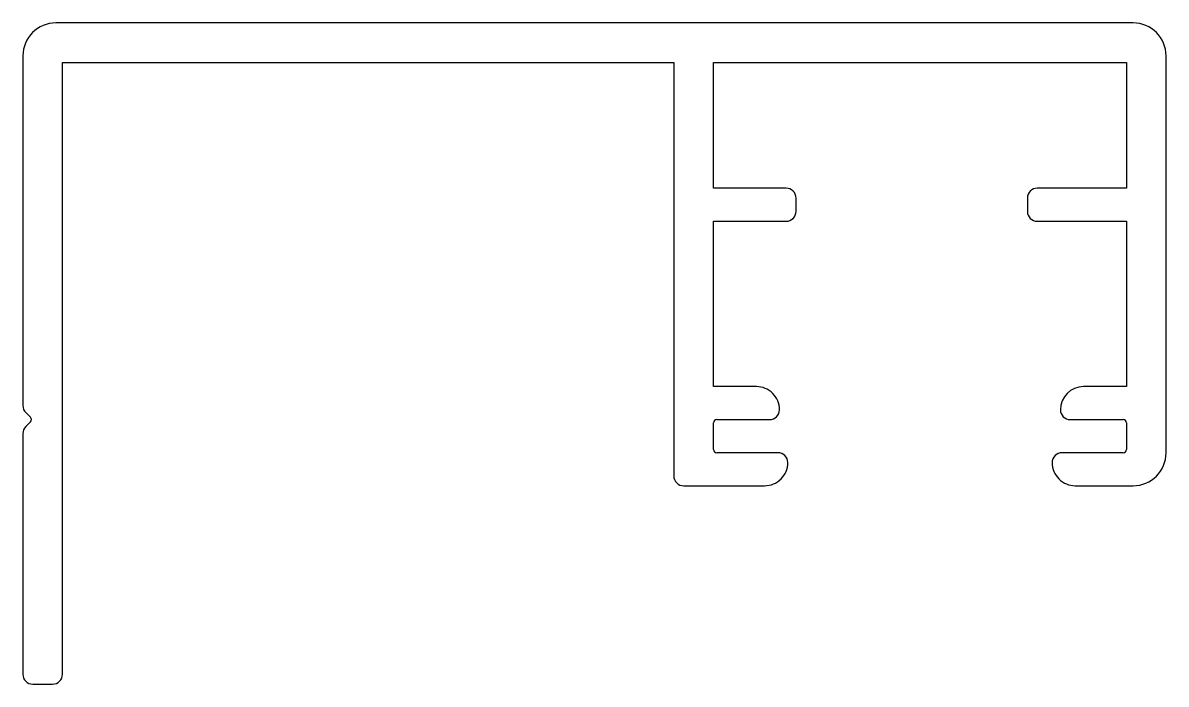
# Model space of a CAD drawing. Extents: x 1844.1 to 1878.7, y 2008.4 to 2028.4.
import ezdxf

# ---------------------------------------------------------------- set-up
doc = ezdxf.new("R2010")
doc.units = 0
doc.layers.get('0').update_dxf_attribs({"linetype": 'CONTINUOUS'})

msp = doc.modelspace()

# ---------------------------------------------------------------- linework, layer by layer
for p, q in [((1877.675, 2028.408), (1845.075, 2028.408)), ((1844.075, 2027.408), (1844.075, 2016.833)), ((1878.675, 2015.408), (1878.675, 2027.408)), ((1845.275, 2027.208), (1863.775, 2027.208)), ((1845.275, 2008.708), (1845.275, 2027.208)), ((1863.775, 2027.208), (1863.775, 2014.708)), ((1864.975, 2023.408), (1864.975, 2027.208)), ((1864.975, 2027.208), (1877.475, 2027.208)), ((1877.475, 2027.208), (1877.475, 2023.408)), ((1867.175, 2023.408), (1864.975, 2023.408)), ((1877.475, 2023.408), (1874.775, 2023.408)), ((1867.475, 2022.708), (1867.475, 2023.108)), ((1874.475, 2023.108), (1874.475, 2022.708)), ((1864.975, 2017.408), (1864.975, 2022.408)), ((1864.975, 2022.408), (1867.175, 2022.408)), ((1874.775, 2022.408), (1877.475, 2022.408)), ((1877.475, 2022.408), (1877.475, 2017.408)), ((1866.275, 2017.408), (1864.975, 2017.408)), ((1877.475, 2017.408), (1876.175, 2017.408)), ((1844.163, 2016.62), (1844.305, 2016.479)), ((1844.305, 2016.338), (1844.163, 2016.196)), ((1864.975, 2015.508), (1864.975, 2016.308)), ((1865.075, 2016.408), (1866.675, 2016.408)), ((1875.775, 2016.408), (1877.375, 2016.408)), ((1877.475, 2016.308), (1877.475, 2015.508)), ((1844.075, 2015.984), (1844.075, 2008.708)), ((1866.925, 2015.408), (1865.075, 2015.408)), ((1877.375, 2015.408), (1875.525, 2015.408)), ((1864.075, 2014.408), (1866.525, 2014.408)), ((1875.925, 2014.408), (1877.675, 2014.408)), ((1844.375, 2008.408), (1844.975, 2008.408))]:
    msp.add_line(p, q)
for centre, radius, start, end in [((1845.075, 2027.408), 1, 90, 180), ((1877.675, 2027.408), 1, 0, 90), ((1867.175, 2023.108), 0.3, 0.0001, 90.0002), ((1874.775, 2023.108), 0.3, 90.0001, 180), ((1867.175, 2022.708), 0.3, 269.9998, 0), ((1874.775, 2022.708), 0.3, 180, 269.9999), ((1866.275, 2016.708), 0.7, 359.9999, 90), ((1876.175, 2016.708), 0.7, 90.0002, 180), ((1844.375, 2016.833), 0.3, 180.0001, 225), ((1866.675, 2016.708), 0.3, 270, 359.9999), ((1875.775, 2016.708), 0.3, 180.0006, 270), ((1844.375, 2015.984), 0.3, 135, 179.9999), ((1844.234, 2016.408), 0.1, 314.9996, 45.0004), ((1865.075, 2016.308), 0.1, 90.0009, 179.9997), ((1877.375, 2016.308), 0.1, 359.9998, 89.9991), ((1865.075, 2015.508), 0.1, 180.0003, 269.9991), ((1877.375, 2015.508), 0.1, 270.0009, 0.0002), ((1866.525, 2015.108), 0.7, 270, 0.0001), ((1866.925, 2015.108), 0.3, 0.0001, 90), ((1875.525, 2015.108), 0.3, 89.9995, 179.9999), ((1875.925, 2015.108), 0.7, 179.9997, 270.0003), ((1877.675, 2015.408), 1, 270, 0), ((1864.075, 2014.708), 0.3, 180, 270.0002), ((1844.375, 2008.708), 0.3, 180.0001, 270), ((1844.975, 2008.708), 0.3, 270, 359.9999)]:
    msp.add_arc(centre, radius, start, end)

doc.saveas('drawing.dxf')
